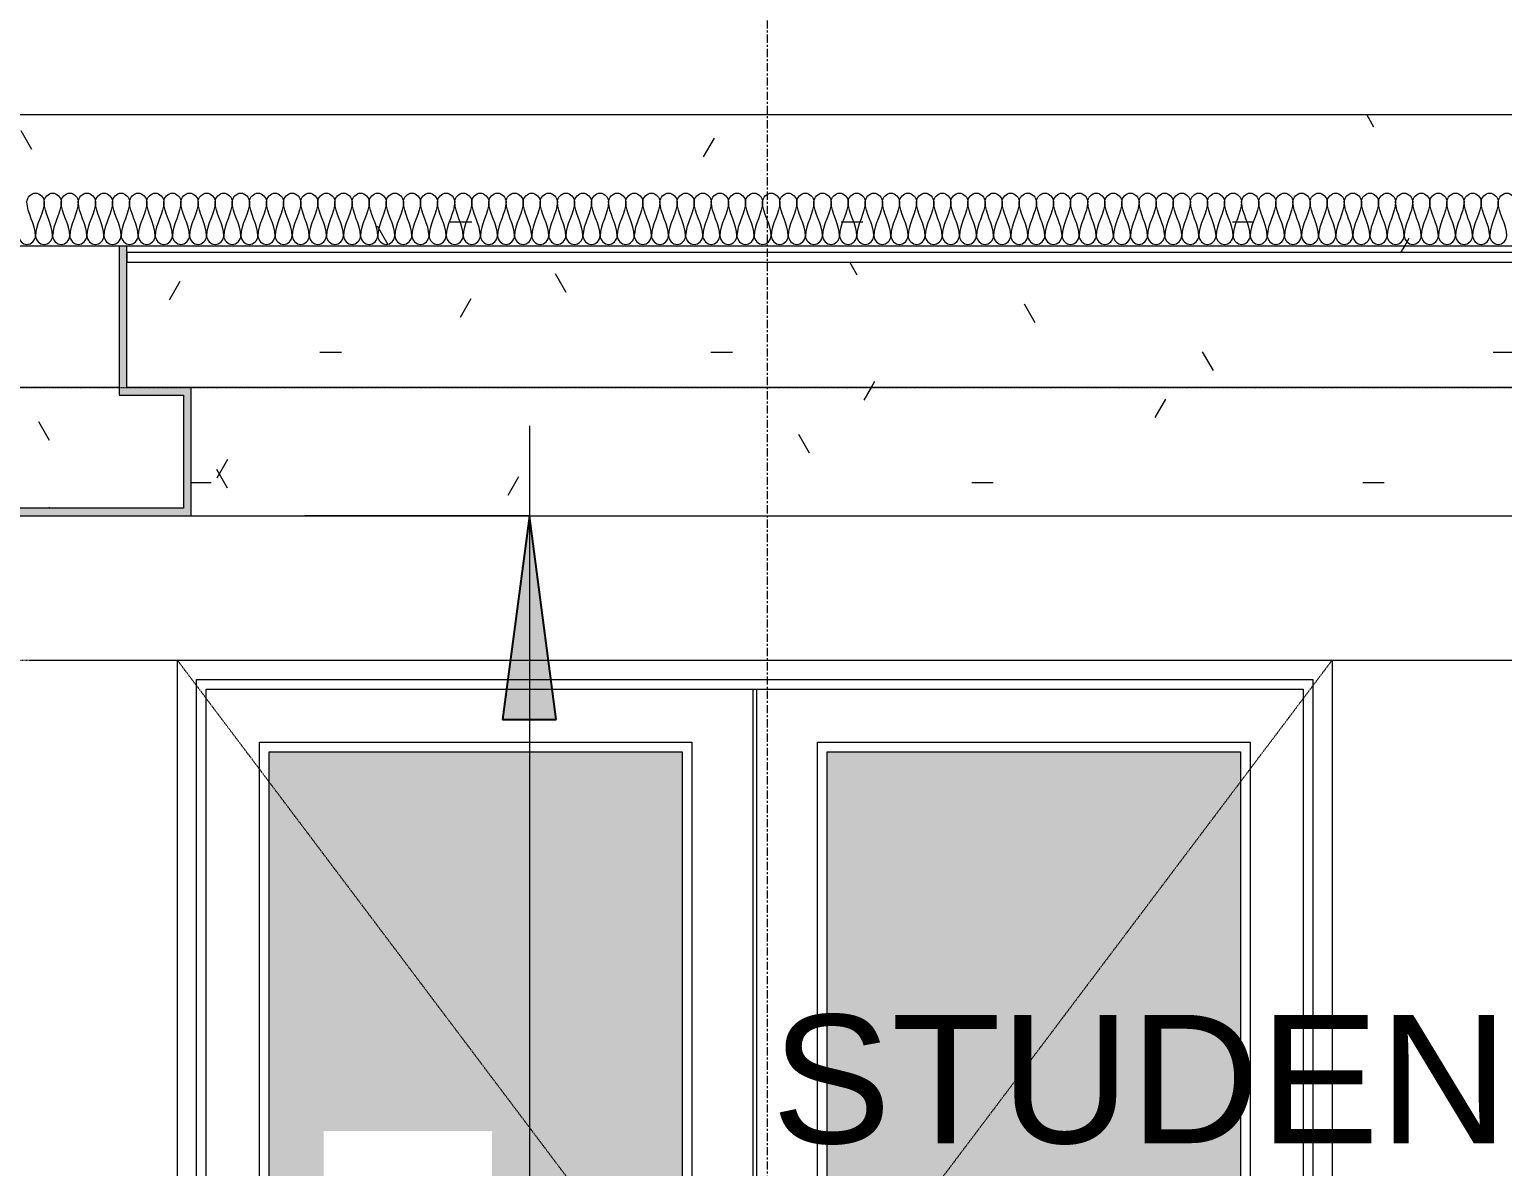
# Model space of a CAD drawing. Header units: millimetres. Extents: x -12186 to 152825, y -4386 to 9463.
# Drawn here: x 13725 to 16021, y 1591 to 3363 of the extents above; entities that cross this region are included whole.
import ezdxf

# ---------------------------------------------------------------- set-up
doc = ezdxf.new("R2010")
doc.units = ezdxf.units.MM
for name, pattern in [('1000 Dashed', [2, 1, -1]), ('Detail Dash', [1.1, 0.55, -0.55]), ('Grid Line', [22.225, 12.7, -3.175, 3.175, -3.175])]:
    doc.linetypes.add(name, pattern=pattern)
for name, color, linetype, lineweight in [('A-ANNO-DIMS', 211, 'Continuous', 5), ('A-ANNO-DIMS-100', 211, 'Continuous', 5), ('A-AREA-IDEN', 2, 'Continuous', 5), ('A-CLNG', 13, 'Continuous', 9), ('A-CLNG-PATT', 13, 'Continuous', 9), ('A-DETL', 90, 'Continuous', 5), ('A-DOOR', 31, 'Continuous', 5), ('A-FLOR-LEVL', 51, 'Continuous', 5), ('A-WALL', 113, 'Continuous', 9), ('I-WALL', 2, 'Continuous', 9), ('S-GRID', 1, 'Continuous', 5)]:
    doc.layers.add(name, color=color, linetype=linetype, lineweight=lineweight)
doc.styles.add('Arial_2', font='arial.ttf', dxfattribs={"height": 200})
doc.styles.add('Arial_3', font='arial.ttf', dxfattribs={"width": 0.8, "height": 175})
doc.dimstyles.new('SVA_Arc_Length-1_8mm_BLUE_Arrow', dxfattribs={"dimscale": 304.8, "dimtxt": 178.545395, "dimasz": 1.041667, "dimexe": 0.656168, "dimexo": 0.0625, "dimgap": 0.164042, "dimtad": 1, "dimdec": 0, "dimrnd": 5, "dimzin": 0, "dimdsep": 46, "dimtxsty": 'Arial_3', "dimsah": 1, "dimcen": 0.09, "dimdle": 0.459318, "dimazin": 0, "dimtfac": 1, "dimtdec": 4, "dimtix": 1, "dimtmove": 0, "dimatfit": 3, "dimfxl": 1.148294, "dimfxlon": 1, "dimtvp": 1, "dimtfill": 1, "dimtolj": 1, "dimtzin": 0, "dimarcsym": 2})
pattern_1 = [(0, (-1469.1, 2452.91), (812.8, 203.2), [33.528, -576.072, 33.528, -3827.272]), (0, (-1469.1, 2452.91), (812.8, 203.2), [-643.128, -576.072, 33.528, -1185.672, -2032]), (0, (-1469.1, 2452.91), (812.8, 203.2), [-2438.4, 33.528, -576.072, 33.528, -1388.872]), (0, (-1469.1, 2452.91), (812.8, 203.2), [-3081.528, -372.872, 33.528, -982.472]), (120, (-1164.3, 2554.51), (-582.3764, 602.3054), [33.528, -576.072, 33.528, -3827.272]), (120, (-1164.3, 2554.51), (-582.3764, 602.3054), [-643.128, -576.072, 33.528, -1185.672, -2032]), (120, (-1164.3, 2554.51), (-582.3764, 602.3054), [-2438.4, 33.528, -576.072, 33.528, -1388.872]), (120, (-1164.3, 2554.51), (-582.3764, 602.3054), [-3081.528, -372.872, 33.528, -982.472]), (240, (-1062.7, 2960.91), (-230.4236, -805.5054), [33.528, -576.072, 33.528, -3827.272]), (240, (-1062.7, 2960.91), (-230.4236, -805.5054), [-643.128, -576.072, 33.528, -1185.672, -2032]), (240, (-1062.7, 2960.91), (-230.4236, -805.5054), [-2438.4, 33.528, -576.072, 33.528, -1388.872]), (240, (-1062.7, 2960.91), (-230.4236, -805.5054), [-3081.528, -372.872, 33.528, -982.472])]

# ---------------------------------------------------------------- blocks, each defined once
blk = doc.blocks.new('Door Aluminium - Double Opening Out with Cill - Door Aluminium Double Opening Out with Cill 1800x2400 3-V206-Section A-A')
at = {"layer": 'A-DOOR'}
blk.add_hatch(color=256, dxfattribs=at).paths.add_polyline_path([(14098.7, 125), (14742.7, 125), (14742.7, 2237), (14098.7, 2237), (14098.7, 205.4)])
h = blk.add_hatch(color=256, dxfattribs=at)
h.paths.add_polyline_path([(14968.7, 125), (15148, 125), (15192.4, 419.8), (15155.2, 420.9), (15159.9, 487.6), (15192.2, 501.3), (15213.5, 510.2), (15214.7, 513.2), (15222.1, 544.6), (15224.4, 559.6), (15233.7, 678.2), (15239.1, 690.2), (15248.9, 700.9), (15262.6, 708.2), (15271.4, 710.1), (15278.8, 710.2), (15501.5, 695.5), (15584.8, 690.9), (15588.2, 703.5), (15598.2, 725.3), (15612.7, 754.3), (15612.7, 2237), (14968.7, 2237), (14968.7, 205.4)])
h.paths.add_polyline_path([(15201.6, 125), (15612.7, 125), (15612, 247.9), (15558.5, 404.4), (15211, 410.9), (15196.9, 318.5), (15167.2, 125)])
h.paths.add_polyline_path([(15612.7, 305.7), (15612, 415.1), (15576.2, 414.3), (15612, 307.7)])
at = {"layer": 'A-DOOR', "linetype": 'Detail Dash'}
for p, q in [((14852.7, 1190), (13955.7, 2380)), ((14852.7, 1190), (13955.7, 2380)), ((15755.7, 2380), (14858.7, 1190)), ((13978.3, 30), (14852.7, 1190)), ((14852.7, 1190), (13978.3, 30)), ((14858.7, 1190), (15237.5, 687.4)), ((15449.3, 406.5), (15646.4, 145)), ((15682.4, 97.2), (15733.1, 30))]:
    blk.add_line(p, q, dxfattribs=at)
at = {"layer": 'A-DOOR'}
for p, q in [((13985.7, 30), (13985.7, 2350)), ((13985.7, 2350), (15725.7, 2350)), ((15725.7, 2350), (15725.7, 892.1)), ((14000.7, 34.4), (14000.7, 2335)), ((14000.7, 2335), (15710.7, 2335)), ((14852.7, 2335), (14852.7, 34.4)), ((14858.7, 2335), (14858.7, 34.4)), ((15710.7, 2335), (15710.7, 892.1)), ((14083.7, 34.4), (14083.7, 2252)), ((14083.7, 2252), (14757.7, 2252)), ((14757.7, 2252), (14757.7, 34.4)), ((14953.7, 34.4), (14953.7, 2252)), ((14953.7, 2252), (15627.7, 2252)), ((15627.7, 2252), (15627.7, 784.6)), ((14098.7, 110), (14098.7, 2237)), ((14098.7, 2237), (14742.7, 2237)), ((14742.7, 2237), (14742.7, 110)), ((14968.7, 110), (14968.7, 2237)), ((14968.7, 2237), (15612.7, 2237)), ((15612.7, 2237), (15612.7, 754.3)), ((15725.7, 688.5), (15725.7, 30)), ((15710.7, 628.2), (15710.7, 34.4)), ((15612.7, 415.2), (15612.7, 305.7)), ((15627.7, 415), (15627.7, 260.9)), ((15612.7, 245.9), (15612.7, 110)), ((15627.7, 201.1), (15627.7, 34.4)), ((14757.7, 125), (14083.7, 125)), ((15148.1, 125), (14953.7, 125)), ((15627.7, 125), (15167.1, 125)), ((14083.7, 34.4), (14083.7, 110)), ((14757.7, 110), (14083.7, 110)), ((14757.7, 110), (14757.7, 34.4)), ((14953.7, 34.4), (14953.7, 110)), ((15145.8, 110), (14953.7, 110)), ((15627.7, 110), (15164.8, 110)), ((15627.7, 110), (15627.7, 34.4)), ((15134.1, 34.4), (13985.7, 34.4)), ((13985.7, 33), (13985.7, 32.5)), ((15133.8, 32.5), (13985.7, 32.5)), ((13985.7, 30), (13985.7, 32.1)), ((13985.7, 32.1), (15133.8, 32.1)), ((15684.2, 32.5), (15152.9, 32.5)), ((15152.9, 32.1), (15684.3, 32.1)), ((15683.6, 34.4), (15153.2, 34.4)), ((15725.7, 34.4), (15703.5, 34.4)), ((15725.7, 32.5), (15704.2, 32.5)), ((15704.3, 32.1), (15725.7, 32.1)), ((15725.7, 32.5), (15725.7, 33)), ((15725.7, 32.1), (15725.7, 30))]:
    blk.add_line(p, q, dxfattribs=at)
blk = doc.blocks.new('Ceilings 2 - Ceilings 2-1432844-Section A-A')
at = {"layer": 'A-CLNG-PATT', "lineweight": 5}
h = blk.add_hatch(dxfattribs=at)
h.set_pattern_fill('FP_45', color=256, style=0, pattern_type=2)
h.set_pattern_definition([(0, (-1469.11, 2452.91), (406.4, 101.6), [33.528, -271.272, 33.528, -271.272, -1625.6]), (0, (-1469.11, 2452.91), (406.4, 101.6), [-609.6, 33.528, -576.072, 33.528, -271.272, -711.2]), (0, (-1469.11, 2452.91), (406.4, 101.6), [-1524, 33.528, -169.672, 33.528, -474.472]), (120, (-1316.71, 2503.72), (-291.1882, 301.15272), [33.528, -271.272, 33.528, -271.272, -1625.6]), (120, (-1316.71, 2503.72), (-291.1882, 301.15272), [-609.6, 33.528, -576.072, 33.528, -271.272, -711.2]), (120, (-1316.71, 2503.72), (-291.1882, 301.15272), [-1524, 33.528, -169.672, 33.528, -474.472]), (240, (-1265.91, 2706.91), (-115.2118, -402.75272), [33.528, -271.272, 33.528, -1896.872]), (240, (-1265.91, 2706.91), (-115.2118, -402.75272), [-338.328, -271.272, 33.528, -576.072, -1016]), (240, (-1265.91, 2706.91), (-115.2118, -402.75272), [-1219.2, 33.528, -271.272, 33.528, -677.672]), (240, (-1265.91, 2706.91), (-115.2118, -402.75272), [-1557.528, -169.672, 33.528, -474.472])])
h.paths.add_polyline_path([(20800.7, 2605), (21400.7, 2605), (21400.7, 2805), (21300.7, 2805), (21300.7, 3230), (21288.7, 3230), (21288.7, 2793), (21388.7, 2793), (21388.7, 2617), (20812.7, 2617), (20812.7, 2793), (20912.7, 2793), (20912.7, 3025), (20900.7, 3025), (20900.7, 2805), (20800.7, 2805)])
h.paths.add_polyline_path([(13377.2, 2605), (13977.2, 2605), (13977.2, 2805), (13877.2, 2805), (13877.2, 3025), (13865.2, 3025), (13865.2, 2793), (13965.2, 2793), (13965.2, 2617), (13389.2, 2617), (13389.2, 2793), (13489.2, 2793), (13489.2, 3025), (13477.2, 3025), (13477.2, 2805), (13377.2, 2805)])
h.paths.add_polyline_path([(8942.7, 2605), (8942.7, 2805), (8842.7, 2805), (8842.7, 3025), (8830.7, 3025), (8830.7, 2793), (8930.7, 2793), (8930.7, 2617), (8354.7, 2617), (8354.7, 2793), (8454.7, 2793), (8454.7, 3230), (8442.7, 3230), (8442.7, 2805), (8342.7, 2805), (8342.7, 2605), (8828.5, 2605)])
at = {"layer": 'A-CLNG-PATT'}
h = blk.add_hatch(dxfattribs=at)
h.set_pattern_fill('FP_44', color=256, style=0, pattern_type=2)
h.set_pattern_definition(pattern_1)
h.paths.add_polyline_path([(8454.7, 2793), (8830.7, 2793), (8830.7, 3025), (20912.7, 3025), (20912.7, 2793), (21288.7, 2793), (21288.7, 3230), (8454.7, 3230), (8454.7, 2805)])
h = blk.add_hatch(dxfattribs=at)
h.set_pattern_fill('FP_44', color=256, style=0, pattern_type=2)
h.set_pattern_definition(pattern_1)
h.paths.add_polyline_path([(13865.2, 2805), (13865.2, 3025), (13489.2, 3025), (13489.2, 2805), (13787, 2805)])
h.paths.add_polyline_path([(13377.2, 2805), (13477.2, 2805), (13477.2, 3000), (8842.7, 3000), (8842.7, 2805), (12960.6, 2805)])
h.paths.add_polyline_path([(13877.2, 2805), (20900.7, 2805), (20900.7, 3000), (13877.2, 3000), (13877.2, 2861.5)])
h.paths.add_polyline_path([(17368.1, 3015), (20900.7, 3015), (20900.7, 3025), (13877.2, 3025), (13877.2, 3015), (16817.2, 3015)])
h.paths.add_polyline_path([(8842.7, 3015), (13477.2, 3015), (13477.2, 3025), (8842.7, 3025)])
h = blk.add_hatch(dxfattribs=at)
h.set_pattern_fill('FP_44', color=256, style=0, pattern_type=2)
h.set_pattern_definition(pattern_1)
h.paths.add_polyline_path([(14062.5, 2605), (20800.7, 2605), (20800.7, 2805), (13977.2, 2805), (13977.2, 2605)])
h.paths.add_polyline_path([(13377.2, 2605), (13377.2, 2805), (8942.7, 2805), (8942.7, 2605), (12960.6, 2605)])
h.paths.add_polyline_path([(13787, 2617), (13965.2, 2617), (13965.2, 2793), (13865.2, 2793), (13865.2, 2805), (13489.2, 2805), (13489.2, 2793), (13389.2, 2793), (13389.2, 2617), (13511.5, 2617)])
at = {"layer": 'A-CLNG'}
for p, q in [((8454.7, 3230), (21288.7, 3230)), ((13865.2, 3025), (13489.2, 3025)), ((13877.2, 3025), (13865.2, 3025)), ((13865.2, 3025), (13865.2, 2793)), ((13877.2, 2805), (13877.2, 3025)), ((20900.7, 3025), (13877.2, 3025)), ((13865.2, 2805), (13489.2, 2805)), ((13977.2, 2805), (13877.2, 2805)), ((13977.2, 2605), (13977.2, 2805)), ((20800.7, 2805), (13977.2, 2805)), ((13865.2, 2793), (13965.2, 2793)), ((13965.2, 2793), (13965.2, 2617)), ((13377.2, 2605), (13977.2, 2605)), ((13965.2, 2617), (13389.2, 2617)), ((13977.2, 2605), (20800.7, 2605))]:
    blk.add_line(p, q, dxfattribs=at)
blk = doc.blocks.new('DIMBLOCK19-Section A-A')
at = {"layer": 'A-ANNO-DIMS-100', "lineweight": 25}
for points in [[(14504.5, 2605), (14462.7, 2287.5), (14546.3, 2287.5)], [(14504.5, 0), (14546.3, 317.5), (14462.7, 317.5)]]:
    blk.add_hatch(color=256, dxfattribs=at).paths.add_polyline_path(points)
at = {"layer": 'A-ANNO-DIMS-100'}
for p, q in [((14504.5, 2745), (14504.5, -140)), ((14504.5, 2605), (14154.5, 2605)), ((14504.5, 2605), (14704.5, 2605)), ((14504.5, 0), (14154.5, 0)), ((14504.5, 0), (14704.5, 0))]:
    blk.add_line(p, q, dxfattribs=at)
at = {"layer": 'A-ANNO-DIMS-100', "lineweight": 25}
for p, q in [((14504.5, 2605), (14462.7, 2287.5)), ((14546.3, 2287.5), (14504.5, 2605)), ((14462.7, 2287.5), (14546.3, 2287.5)), ((14546.3, 317.5), (14462.7, 317.5)), ((14462.7, 317.5), (14504.5, 0)), ((14504.5, 0), (14546.3, 317.5))]:
    blk.add_line(p, q, dxfattribs=at)
at = {"layer": 'A-ANNO-DIMS-100', "color": 0, "insert": (14227.3, 1088.2), "char_height": 175, "width": 514.211, "attachment_point": 1, "rotation": 90, "line_spacing_factor": 0.941778, "style": 'Arial_3', "bg_fill": 3, "box_fill_scale": 1.25, "bg_fill_color": 256, "bg_fill_true_color": 13158600, "bg_fill_transparency": 0}
blk.add_mtext('2605', dxfattribs=at)

msp = doc.modelspace()

# ---------------------------------------------------------------- linework, layer by layer
at = {"layer": 'A-CLNG'}
for p, q in [((20900.7, 3015), (13877.2, 3015)), ((13877.2, 3015), (13877.2, 3000)), ((13877.2, 3000), (20900.7, 3000))]:
    msp.add_line(p, q, dxfattribs=at)
at = {"layer": 'A-DETL'}
for points in [[(13721.3, 3094.4), (13721.3, 3100.7), (13734.7, 3114.8), (13748, 3100.7), (13748, 3094.4)], [(13748, 3094.4), (13748, 3100.7), (13761.3, 3114.8), (13774.7, 3100.7), (13774.7, 3094.4)], [(13774.7, 3094.4), (13774.7, 3100.7), (13788, 3114.8), (13801.3, 3100.7), (13801.3, 3094.4)], [(13801.3, 3094.4), (13801.3, 3100.7), (13814.7, 3114.8), (13828, 3100.7), (13828, 3094.4)], [(13828, 3094.4), (13828, 3100.7), (13841.3, 3114.8), (13854.7, 3100.7), (13854.7, 3094.4)], [(13854.7, 3094.4), (13854.7, 3100.7), (13868, 3114.8), (13881.3, 3100.7), (13881.3, 3094.4)], [(13881.3, 3094.4), (13881.3, 3100.7), (13894.7, 3114.8), (13908, 3100.7), (13908, 3094.4)], [(13908, 3094.4), (13908, 3100.7), (13921.3, 3114.8), (13934.7, 3100.7), (13934.7, 3094.4)], [(13934.7, 3094.4), (13934.7, 3100.7), (13948, 3114.8), (13961.3, 3100.7), (13961.3, 3094.4)], [(13961.3, 3094.4), (13961.3, 3100.7), (13974.7, 3114.8), (13988, 3100.7), (13988, 3094.4)], [(13988, 3094.4), (13988, 3100.7), (14001.3, 3114.8), (14014.7, 3100.7), (14014.7, 3094.4)], [(14014.7, 3094.4), (14014.7, 3100.7), (14028, 3114.8), (14041.3, 3100.7), (14041.3, 3094.4)], [(14041.3, 3094.4), (14041.3, 3100.7), (14054.7, 3114.8), (14068, 3100.7), (14068, 3094.4)], [(14068, 3094.4), (14068, 3100.7), (14081.3, 3114.8), (14094.7, 3100.7), (14094.7, 3094.4)], [(14094.7, 3094.4), (14094.7, 3100.7), (14108, 3114.8), (14121.3, 3100.7), (14121.3, 3094.4)], [(14121.3, 3094.4), (14121.3, 3100.7), (14134.7, 3114.8), (14148, 3100.7), (14148, 3094.4)], [(14148, 3094.4), (14148, 3100.7), (14161.3, 3114.8), (14174.7, 3100.7), (14174.7, 3094.4)], [(14174.7, 3094.4), (14174.7, 3100.7), (14188, 3114.8), (14201.3, 3100.7), (14201.3, 3094.4)], [(14201.3, 3094.4), (14201.3, 3100.7), (14214.7, 3114.8), (14228, 3100.7), (14228, 3094.4)], [(14228, 3094.4), (14228, 3100.7), (14241.3, 3114.8), (14254.7, 3100.7), (14254.7, 3094.4)], [(14254.7, 3094.4), (14254.7, 3100.7), (14268, 3114.8), (14281.3, 3100.7), (14281.3, 3094.4)], [(14281.3, 3094.4), (14281.3, 3100.7), (14294.7, 3114.8), (14308, 3100.7), (14308, 3094.4)], [(14308, 3094.4), (14308, 3100.7), (14321.3, 3114.8), (14334.7, 3100.7), (14334.7, 3094.4)], [(14334.7, 3094.4), (14334.7, 3100.7), (14348, 3114.8), (14361.3, 3100.7), (14361.3, 3094.4)], [(14361.3, 3094.4), (14361.3, 3100.7), (14374.7, 3114.8), (14388, 3100.7), (14388, 3094.4)], [(14388, 3094.4), (14388, 3100.7), (14401.3, 3114.8), (14414.7, 3100.7), (14414.7, 3094.4)], [(14414.7, 3094.4), (14414.7, 3100.7), (14428, 3114.8), (14441.3, 3100.7), (14441.3, 3094.4)], [(14441.3, 3094.4), (14441.3, 3100.7), (14454.7, 3114.8), (14468, 3100.7), (14468, 3094.4)], [(14468, 3094.4), (14468, 3100.7), (14481.3, 3114.8), (14494.7, 3100.7), (14494.7, 3094.4)], [(14494.7, 3094.4), (14494.7, 3100.7), (14508, 3114.8), (14521.3, 3100.7), (14521.3, 3094.4)], [(14521.3, 3094.4), (14521.3, 3100.7), (14534.7, 3114.8), (14548, 3100.7), (14548, 3094.4)], [(14548, 3094.4), (14548, 3100.7), (14561.3, 3114.8), (14574.7, 3100.7), (14574.7, 3094.4)], [(14574.7, 3094.4), (14574.7, 3100.7), (14588, 3114.8), (14601.3, 3100.7), (14601.3, 3094.4)], [(14601.3, 3094.4), (14601.3, 3100.7), (14614.7, 3114.8), (14628, 3100.7), (14628, 3094.4)], [(14628, 3094.4), (14628, 3100.7), (14641.3, 3114.8), (14654.7, 3100.7), (14654.7, 3094.4)], [(14654.7, 3094.4), (14654.7, 3100.7), (14668, 3114.8), (14681.3, 3100.7), (14681.3, 3094.4)], [(14681.3, 3094.4), (14681.3, 3100.7), (14694.7, 3114.8), (14708, 3100.7), (14708, 3094.4)], [(14708, 3094.4), (14708, 3100.7), (14721.3, 3114.8), (14734.7, 3100.7), (14734.7, 3094.4)], [(14734.7, 3094.4), (14734.7, 3100.7), (14748, 3114.8), (14761.3, 3100.7), (14761.3, 3094.4)], [(14761.3, 3094.4), (14761.3, 3100.7), (14774.7, 3114.8), (14788, 3100.7), (14788, 3094.4)], [(14788, 3094.4), (14788, 3100.7), (14801.3, 3114.8), (14814.7, 3100.7), (14814.7, 3094.4)], [(14814.7, 3094.4), (14814.7, 3100.7), (14828, 3114.8), (14841.3, 3100.7), (14841.3, 3094.4)], [(14841.3, 3094.4), (14841.3, 3100.7), (14854.7, 3114.8), (14868, 3100.7), (14868, 3094.4)], [(14868, 3094.4), (14868, 3100.7), (14881.3, 3114.8), (14894.7, 3100.7), (14894.7, 3094.4)], [(14894.7, 3094.4), (14894.7, 3100.7), (14908, 3114.8), (14921.3, 3100.7), (14921.3, 3094.4)], [(14921.3, 3094.4), (14921.3, 3100.7), (14934.7, 3114.8), (14948, 3100.7), (14948, 3094.4)], [(14948, 3094.4), (14948, 3100.7), (14961.3, 3114.8), (14974.7, 3100.7), (14974.7, 3094.4)], [(14974.7, 3094.4), (14974.7, 3100.7), (14988, 3114.8), (15001.3, 3100.7), (15001.3, 3094.4)], [(15001.3, 3094.4), (15001.3, 3100.7), (15014.7, 3114.8), (15028, 3100.7), (15028, 3094.4)], [(15028, 3094.4), (15028, 3100.7), (15041.3, 3114.8), (15054.7, 3100.7), (15054.7, 3094.4)], [(15054.7, 3094.4), (15054.7, 3100.7), (15068, 3114.8), (15081.3, 3100.7), (15081.3, 3094.4)], [(15081.3, 3094.4), (15081.3, 3100.7), (15094.7, 3114.8), (15108, 3100.7), (15108, 3094.4)], [(15108, 3094.4), (15108, 3100.7), (15121.3, 3114.8), (15134.7, 3100.7), (15134.7, 3094.4)], [(15134.7, 3094.4), (15134.7, 3100.7), (15148, 3114.8), (15161.3, 3100.7), (15161.3, 3094.4)], [(15161.3, 3094.4), (15161.3, 3100.7), (15174.7, 3114.8), (15188, 3100.7), (15188, 3094.4)], [(15188, 3094.4), (15188, 3100.7), (15201.3, 3114.8), (15214.7, 3100.7), (15214.7, 3094.4)], [(15214.7, 3094.4), (15214.7, 3100.7), (15228, 3114.8), (15241.3, 3100.7), (15241.3, 3094.4)], [(15241.3, 3094.4), (15241.3, 3100.7), (15254.7, 3114.8), (15268, 3100.7), (15268, 3094.4)], [(15268, 3094.4), (15268, 3100.7), (15281.3, 3114.8), (15294.7, 3100.7), (15294.7, 3094.4)], [(15294.7, 3094.4), (15294.7, 3100.7), (15308, 3114.8), (15321.3, 3100.7), (15321.3, 3094.4)], [(15321.3, 3094.4), (15321.3, 3100.7), (15334.7, 3114.8), (15348, 3100.7), (15348, 3094.4)], [(15348, 3094.4), (15348, 3100.7), (15361.3, 3114.8), (15374.7, 3100.7), (15374.7, 3094.4)], [(15374.7, 3094.4), (15374.7, 3100.7), (15388, 3114.8), (15401.3, 3100.7), (15401.3, 3094.4)], [(15401.3, 3094.4), (15401.3, 3100.7), (15414.7, 3114.8), (15428, 3100.7), (15428, 3094.4)], [(15428, 3094.4), (15428, 3100.7), (15441.3, 3114.8), (15454.7, 3100.7), (15454.7, 3094.4)], [(15454.7, 3094.4), (15454.7, 3100.7), (15468, 3114.8), (15481.3, 3100.7), (15481.3, 3094.4)], [(15481.3, 3094.4), (15481.3, 3100.7), (15494.7, 3114.8), (15508, 3100.7), (15508, 3094.4)], [(15508, 3094.4), (15508, 3100.7), (15521.3, 3114.8), (15534.7, 3100.7), (15534.7, 3094.4)], [(15534.7, 3094.4), (15534.7, 3100.7), (15548, 3114.8), (15561.3, 3100.7), (15561.3, 3094.4)], [(15561.3, 3094.4), (15561.3, 3100.7), (15574.7, 3114.8), (15588, 3100.7), (15588, 3094.4)], [(15588, 3094.4), (15588, 3100.7), (15601.3, 3114.8), (15614.7, 3100.7), (15614.7, 3094.4)], [(15614.7, 3094.4), (15614.7, 3100.7), (15628, 3114.8), (15641.3, 3100.7), (15641.3, 3094.4)], [(15641.3, 3094.4), (15641.3, 3100.7), (15654.7, 3114.8), (15668, 3100.7), (15668, 3094.4)], [(15668, 3094.4), (15668, 3100.7), (15681.3, 3114.8), (15694.7, 3100.7), (15694.7, 3094.4)], [(15694.7, 3094.4), (15694.7, 3100.7), (15708, 3114.8), (15721.3, 3100.7), (15721.3, 3094.4)], [(15721.3, 3094.4), (15721.3, 3100.7), (15734.7, 3114.8), (15748, 3100.7), (15748, 3094.4)], [(15748, 3094.4), (15748, 3100.7), (15761.3, 3114.8), (15774.7, 3100.7), (15774.7, 3094.4)], [(15774.7, 3094.4), (15774.7, 3100.7), (15788, 3114.8), (15801.3, 3100.7), (15801.3, 3094.4)], [(15801.3, 3094.4), (15801.3, 3100.7), (15814.7, 3114.8), (15828, 3100.7), (15828, 3094.4)], [(15828, 3094.4), (15828, 3100.7), (15841.3, 3114.8), (15854.7, 3100.7), (15854.7, 3094.4)], [(15854.7, 3094.4), (15854.7, 3100.7), (15868, 3114.8), (15881.3, 3100.7), (15881.3, 3094.4)], [(15881.3, 3094.4), (15881.3, 3100.7), (15894.7, 3114.8), (15908, 3100.7), (15908, 3094.4)], [(15908, 3094.4), (15908, 3100.7), (15921.3, 3114.8), (15934.7, 3100.7), (15934.7, 3094.4)], [(15934.7, 3094.4), (15934.7, 3100.7), (15948, 3114.8), (15961.3, 3100.7), (15961.3, 3094.4)], [(15961.3, 3094.4), (15961.3, 3100.7), (15974.7, 3114.8), (15988, 3100.7), (15988, 3094.4)], [(15988, 3094.4), (15988, 3100.7), (16001.3, 3114.8), (16014.7, 3100.7), (16014.7, 3094.4)], [(16014.7, 3094.4), (16014.7, 3100.7), (16028, 3114.8), (16041.3, 3100.7), (16041.3, 3094.4)], [(13734.7, 3041.1), (13734.7, 3059.4), (13721.3, 3076.1), (13721.3, 3094.4)], [(13748, 3094.4), (13748, 3076.1), (13734.7, 3059.4), (13734.7, 3041.1)], [(13761.3, 3041.1), (13761.3, 3059.4), (13748, 3076.1), (13748, 3094.4)], [(13774.7, 3094.4), (13774.7, 3076.1), (13761.3, 3059.4), (13761.3, 3041.1)], [(13788, 3041.1), (13788, 3059.4), (13774.7, 3076.1), (13774.7, 3094.4)], [(13801.3, 3094.4), (13801.3, 3076.1), (13788, 3059.4), (13788, 3041.1)], [(13814.7, 3041.1), (13814.7, 3059.4), (13801.3, 3076.1), (13801.3, 3094.4)], [(13828, 3094.4), (13828, 3076.1), (13814.7, 3059.4), (13814.7, 3041.1)], [(13841.3, 3041.1), (13841.3, 3059.4), (13828, 3076.1), (13828, 3094.4)], [(13854.7, 3094.4), (13854.7, 3076.1), (13841.3, 3059.4), (13841.3, 3041.1)], [(13868, 3041.1), (13868, 3059.4), (13854.7, 3076.1), (13854.7, 3094.4)], [(13881.3, 3094.4), (13881.3, 3076.1), (13868, 3059.4), (13868, 3041.1)], [(13894.7, 3041.1), (13894.7, 3059.4), (13881.3, 3076.1), (13881.3, 3094.4)], [(13908, 3094.4), (13908, 3076.1), (13894.7, 3059.4), (13894.7, 3041.1)], [(13921.3, 3041.1), (13921.3, 3059.4), (13908, 3076.1), (13908, 3094.4)], [(13934.7, 3094.4), (13934.7, 3076.1), (13921.3, 3059.4), (13921.3, 3041.1)], [(13948, 3041.1), (13948, 3059.4), (13934.7, 3076.1), (13934.7, 3094.4)], [(13961.3, 3094.4), (13961.3, 3076.1), (13948, 3059.4), (13948, 3041.1)], [(13974.7, 3041.1), (13974.7, 3059.4), (13961.3, 3076.1), (13961.3, 3094.4)], [(13988, 3094.4), (13988, 3076.1), (13974.7, 3059.4), (13974.7, 3041.1)], [(14001.3, 3041.1), (14001.3, 3059.4), (13988, 3076.1), (13988, 3094.4)], [(14014.7, 3094.4), (14014.7, 3076.1), (14001.3, 3059.4), (14001.3, 3041.1)], [(14028, 3041.1), (14028, 3059.4), (14014.7, 3076.1), (14014.7, 3094.4)], [(14041.3, 3094.4), (14041.3, 3076.1), (14028, 3059.4), (14028, 3041.1)], [(14054.7, 3041.1), (14054.7, 3059.4), (14041.3, 3076.1), (14041.3, 3094.4)], [(14068, 3094.4), (14068, 3076.1), (14054.7, 3059.4), (14054.7, 3041.1)], [(14081.3, 3041.1), (14081.3, 3059.4), (14068, 3076.1), (14068, 3094.4)], [(14094.7, 3094.4), (14094.7, 3076.1), (14081.3, 3059.4), (14081.3, 3041.1)], [(14108, 3041.1), (14108, 3059.4), (14094.7, 3076.1), (14094.7, 3094.4)], [(14121.3, 3094.4), (14121.3, 3076.1), (14108, 3059.4), (14108, 3041.1)], [(14134.7, 3041.1), (14134.7, 3059.4), (14121.3, 3076.1), (14121.3, 3094.4)], [(14148, 3094.4), (14148, 3076.1), (14134.7, 3059.4), (14134.7, 3041.1)], [(14161.3, 3041.1), (14161.3, 3059.4), (14148, 3076.1), (14148, 3094.4)], [(14174.7, 3094.4), (14174.7, 3076.1), (14161.3, 3059.4), (14161.3, 3041.1)], [(14188, 3041.1), (14188, 3059.4), (14174.7, 3076.1), (14174.7, 3094.4)], [(14201.3, 3094.4), (14201.3, 3076.1), (14188, 3059.4), (14188, 3041.1)], [(14214.7, 3041.1), (14214.7, 3059.4), (14201.3, 3076.1), (14201.3, 3094.4)], [(14228, 3094.4), (14228, 3076.1), (14214.7, 3059.4), (14214.7, 3041.1)], [(14241.3, 3041.1), (14241.3, 3059.4), (14228, 3076.1), (14228, 3094.4)], [(14254.7, 3094.4), (14254.7, 3076.1), (14241.3, 3059.4), (14241.3, 3041.1)], [(14268, 3041.1), (14268, 3059.4), (14254.7, 3076.1), (14254.7, 3094.4)], [(14281.3, 3094.4), (14281.3, 3076.1), (14268, 3059.4), (14268, 3041.1)], [(14294.7, 3041.1), (14294.7, 3059.4), (14281.3, 3076.1), (14281.3, 3094.4)], [(14308, 3094.4), (14308, 3076.1), (14294.7, 3059.4), (14294.7, 3041.1)], [(14321.3, 3041.1), (14321.3, 3059.4), (14308, 3076.1), (14308, 3094.4)], [(14334.7, 3094.4), (14334.7, 3076.1), (14321.3, 3059.4), (14321.3, 3041.1)], [(14348, 3041.1), (14348, 3059.4), (14334.7, 3076.1), (14334.7, 3094.4)], [(14361.3, 3094.4), (14361.3, 3076.1), (14348, 3059.4), (14348, 3041.1)], [(14374.7, 3041.1), (14374.7, 3059.4), (14361.3, 3076.1), (14361.3, 3094.4)], [(14388, 3094.4), (14388, 3076.1), (14374.7, 3059.4), (14374.7, 3041.1)], [(14401.3, 3041.1), (14401.3, 3059.4), (14388, 3076.1), (14388, 3094.4)], [(14414.7, 3094.4), (14414.7, 3076.1), (14401.3, 3059.4), (14401.3, 3041.1)], [(14428, 3041.1), (14428, 3059.4), (14414.7, 3076.1), (14414.7, 3094.4)], [(14441.3, 3094.4), (14441.3, 3076.1), (14428, 3059.4), (14428, 3041.1)], [(14454.7, 3041.1), (14454.7, 3059.4), (14441.3, 3076.1), (14441.3, 3094.4)], [(14468, 3094.4), (14468, 3076.1), (14454.7, 3059.4), (14454.7, 3041.1)], [(14481.3, 3041.1), (14481.3, 3059.4), (14468, 3076.1), (14468, 3094.4)], [(14494.7, 3094.4), (14494.7, 3076.1), (14481.3, 3059.4), (14481.3, 3041.1)], [(14508, 3041.1), (14508, 3059.4), (14494.7, 3076.1), (14494.7, 3094.4)], [(14521.3, 3094.4), (14521.3, 3076.1), (14508, 3059.4), (14508, 3041.1)], [(14534.7, 3041.1), (14534.7, 3059.4), (14521.3, 3076.1), (14521.3, 3094.4)], [(14548, 3094.4), (14548, 3076.1), (14534.7, 3059.4), (14534.7, 3041.1)], [(14561.3, 3041.1), (14561.3, 3059.4), (14548, 3076.1), (14548, 3094.4)], [(14574.7, 3094.4), (14574.7, 3076.1), (14561.3, 3059.4), (14561.3, 3041.1)], [(14588, 3041.1), (14588, 3059.4), (14574.7, 3076.1), (14574.7, 3094.4)], [(14601.3, 3094.4), (14601.3, 3076.1), (14588, 3059.4), (14588, 3041.1)], [(14614.7, 3041.1), (14614.7, 3059.4), (14601.3, 3076.1), (14601.3, 3094.4)], [(14628, 3094.4), (14628, 3076.1), (14614.7, 3059.4), (14614.7, 3041.1)], [(14641.3, 3041.1), (14641.3, 3059.4), (14628, 3076.1), (14628, 3094.4)], [(14654.7, 3094.4), (14654.7, 3076.1), (14641.3, 3059.4), (14641.3, 3041.1)], [(14668, 3041.1), (14668, 3059.4), (14654.7, 3076.1), (14654.7, 3094.4)], [(14681.3, 3094.4), (14681.3, 3076.1), (14668, 3059.4), (14668, 3041.1)], [(14694.7, 3041.1), (14694.7, 3059.4), (14681.3, 3076.1), (14681.3, 3094.4)], [(14708, 3094.4), (14708, 3076.1), (14694.7, 3059.4), (14694.7, 3041.1)], [(14721.3, 3041.1), (14721.3, 3059.4), (14708, 3076.1), (14708, 3094.4)], [(14734.7, 3094.4), (14734.7, 3076.1), (14721.3, 3059.4), (14721.3, 3041.1)], [(14748, 3041.1), (14748, 3059.4), (14734.7, 3076.1), (14734.7, 3094.4)], [(14761.3, 3094.4), (14761.3, 3076.1), (14748, 3059.4), (14748, 3041.1)], [(14774.7, 3041.1), (14774.7, 3059.4), (14761.3, 3076.1), (14761.3, 3094.4)], [(14788, 3094.4), (14788, 3076.1), (14774.7, 3059.4), (14774.7, 3041.1)], [(14801.3, 3041.1), (14801.3, 3059.4), (14788, 3076.1), (14788, 3094.4)], [(14814.7, 3094.4), (14814.7, 3076.1), (14801.3, 3059.4), (14801.3, 3041.1)], [(14828, 3041.1), (14828, 3059.4), (14814.7, 3076.1), (14814.7, 3094.4)], [(14841.3, 3094.4), (14841.3, 3076.1), (14828, 3059.4), (14828, 3041.1)], [(14854.7, 3041.1), (14854.7, 3059.4), (14841.3, 3076.1), (14841.3, 3094.4)], [(14868, 3094.4), (14868, 3076.1), (14854.7, 3059.4), (14854.7, 3041.1)], [(14881.3, 3041.1), (14881.3, 3059.4), (14868, 3076.1), (14868, 3094.4)], [(14894.7, 3094.4), (14894.7, 3076.1), (14881.3, 3059.4), (14881.3, 3041.1)], [(14908, 3041.1), (14908, 3059.4), (14894.7, 3076.1), (14894.7, 3094.4)], [(14921.3, 3094.4), (14921.3, 3076.1), (14908, 3059.4), (14908, 3041.1)], [(14934.7, 3041.1), (14934.7, 3059.4), (14921.3, 3076.1), (14921.3, 3094.4)], [(14948, 3094.4), (14948, 3076.1), (14934.7, 3059.4), (14934.7, 3041.1)], [(14961.3, 3041.1), (14961.3, 3059.4), (14948, 3076.1), (14948, 3094.4)], [(14974.7, 3094.4), (14974.7, 3076.1), (14961.3, 3059.4), (14961.3, 3041.1)], [(14988, 3041.1), (14988, 3059.4), (14974.7, 3076.1), (14974.7, 3094.4)], [(15001.3, 3094.4), (15001.3, 3076.1), (14988, 3059.4), (14988, 3041.1)], [(15014.7, 3041.1), (15014.7, 3059.4), (15001.3, 3076.1), (15001.3, 3094.4)], [(15028, 3094.4), (15028, 3076.1), (15014.7, 3059.4), (15014.7, 3041.1)], [(15041.3, 3041.1), (15041.3, 3059.4), (15028, 3076.1), (15028, 3094.4)], [(15054.7, 3094.4), (15054.7, 3076.1), (15041.3, 3059.4), (15041.3, 3041.1)], [(15068, 3041.1), (15068, 3059.4), (15054.7, 3076.1), (15054.7, 3094.4)], [(15081.3, 3094.4), (15081.3, 3076.1), (15068, 3059.4), (15068, 3041.1)], [(15094.7, 3041.1), (15094.7, 3059.4), (15081.3, 3076.1), (15081.3, 3094.4)], [(15108, 3094.4), (15108, 3076.1), (15094.7, 3059.4), (15094.7, 3041.1)], [(15121.3, 3041.1), (15121.3, 3059.4), (15108, 3076.1), (15108, 3094.4)], [(15134.7, 3094.4), (15134.7, 3076.1), (15121.3, 3059.4), (15121.3, 3041.1)], [(15148, 3041.1), (15148, 3059.4), (15134.7, 3076.1), (15134.7, 3094.4)], [(15161.3, 3094.4), (15161.3, 3076.1), (15148, 3059.4), (15148, 3041.1)], [(15174.7, 3041.1), (15174.7, 3059.4), (15161.3, 3076.1), (15161.3, 3094.4)], [(15188, 3094.4), (15188, 3076.1), (15174.7, 3059.4), (15174.7, 3041.1)], [(15201.3, 3041.1), (15201.3, 3059.4), (15188, 3076.1), (15188, 3094.4)], [(15214.7, 3094.4), (15214.7, 3076.1), (15201.3, 3059.4), (15201.3, 3041.1)], [(15228, 3041.1), (15228, 3059.4), (15214.7, 3076.1), (15214.7, 3094.4)], [(15241.3, 3094.4), (15241.3, 3076.1), (15228, 3059.4), (15228, 3041.1)], [(15254.7, 3041.1), (15254.7, 3059.4), (15241.3, 3076.1), (15241.3, 3094.4)], [(15268, 3094.4), (15268, 3076.1), (15254.7, 3059.4), (15254.7, 3041.1)], [(15281.3, 3041.1), (15281.3, 3059.4), (15268, 3076.1), (15268, 3094.4)], [(15294.7, 3094.4), (15294.7, 3076.1), (15281.3, 3059.4), (15281.3, 3041.1)], [(15308, 3041.1), (15308, 3059.4), (15294.7, 3076.1), (15294.7, 3094.4)], [(15321.3, 3094.4), (15321.3, 3076.1), (15308, 3059.4), (15308, 3041.1)], [(15334.7, 3041.1), (15334.7, 3059.4), (15321.3, 3076.1), (15321.3, 3094.4)], [(15348, 3094.4), (15348, 3076.1), (15334.7, 3059.4), (15334.7, 3041.1)], [(15361.3, 3041.1), (15361.3, 3059.4), (15348, 3076.1), (15348, 3094.4)], [(15374.7, 3094.4), (15374.7, 3076.1), (15361.3, 3059.4), (15361.3, 3041.1)], [(15388, 3041.1), (15388, 3059.4), (15374.7, 3076.1), (15374.7, 3094.4)], [(15401.3, 3094.4), (15401.3, 3076.1), (15388, 3059.4), (15388, 3041.1)], [(15414.7, 3041.1), (15414.7, 3059.4), (15401.3, 3076.1), (15401.3, 3094.4)], [(15428, 3094.4), (15428, 3076.1), (15414.7, 3059.4), (15414.7, 3041.1)], [(15441.3, 3041.1), (15441.3, 3059.4), (15428, 3076.1), (15428, 3094.4)], [(15454.7, 3094.4), (15454.7, 3076.1), (15441.3, 3059.4), (15441.3, 3041.1)], [(15468, 3041.1), (15468, 3059.4), (15454.7, 3076.1), (15454.7, 3094.4)], [(15481.3, 3094.4), (15481.3, 3076.1), (15468, 3059.4), (15468, 3041.1)], [(15494.7, 3041.1), (15494.7, 3059.4), (15481.3, 3076.1), (15481.3, 3094.4)], [(15508, 3094.4), (15508, 3076.1), (15494.7, 3059.4), (15494.7, 3041.1)], [(15521.3, 3041.1), (15521.3, 3059.4), (15508, 3076.1), (15508, 3094.4)], [(15534.7, 3094.4), (15534.7, 3076.1), (15521.3, 3059.4), (15521.3, 3041.1)], [(15548, 3041.1), (15548, 3059.4), (15534.7, 3076.1), (15534.7, 3094.4)], [(15561.3, 3094.4), (15561.3, 3076.1), (15548, 3059.4), (15548, 3041.1)], [(15574.7, 3041.1), (15574.7, 3059.4), (15561.3, 3076.1), (15561.3, 3094.4)], [(15588, 3094.4), (15588, 3076.1), (15574.7, 3059.4), (15574.7, 3041.1)], [(15601.3, 3041.1), (15601.3, 3059.4), (15588, 3076.1), (15588, 3094.4)], [(15614.7, 3094.4), (15614.7, 3076.1), (15601.3, 3059.4), (15601.3, 3041.1)], [(15628, 3041.1), (15628, 3059.4), (15614.7, 3076.1), (15614.7, 3094.4)], [(15641.3, 3094.4), (15641.3, 3076.1), (15628, 3059.4), (15628, 3041.1)], [(15654.7, 3041.1), (15654.7, 3059.4), (15641.3, 3076.1), (15641.3, 3094.4)], [(15668, 3094.4), (15668, 3076.1), (15654.7, 3059.4), (15654.7, 3041.1)], [(15681.3, 3041.1), (15681.3, 3059.4), (15668, 3076.1), (15668, 3094.4)], [(15694.7, 3094.4), (15694.7, 3076.1), (15681.3, 3059.4), (15681.3, 3041.1)], [(15708, 3041.1), (15708, 3059.4), (15694.7, 3076.1), (15694.7, 3094.4)], [(15721.3, 3094.4), (15721.3, 3076.1), (15708, 3059.4), (15708, 3041.1)], [(15734.7, 3041.1), (15734.7, 3059.4), (15721.3, 3076.1), (15721.3, 3094.4)], [(15748, 3094.4), (15748, 3076.1), (15734.7, 3059.4), (15734.7, 3041.1)], [(15761.3, 3041.1), (15761.3, 3059.4), (15748, 3076.1), (15748, 3094.4)], [(15774.7, 3094.4), (15774.7, 3076.1), (15761.3, 3059.4), (15761.3, 3041.1)], [(15788, 3041.1), (15788, 3059.4), (15774.7, 3076.1), (15774.7, 3094.4)], [(15801.3, 3094.4), (15801.3, 3076.1), (15788, 3059.4), (15788, 3041.1)], [(15814.7, 3041.1), (15814.7, 3059.4), (15801.3, 3076.1), (15801.3, 3094.4)], [(15828, 3094.4), (15828, 3076.1), (15814.7, 3059.4), (15814.7, 3041.1)], [(15841.3, 3041.1), (15841.3, 3059.4), (15828, 3076.1), (15828, 3094.4)], [(15854.7, 3094.4), (15854.7, 3076.1), (15841.3, 3059.4), (15841.3, 3041.1)], [(15868, 3041.1), (15868, 3059.4), (15854.7, 3076.1), (15854.7, 3094.4)], [(15881.3, 3094.4), (15881.3, 3076.1), (15868, 3059.4), (15868, 3041.1)], [(15894.7, 3041.1), (15894.7, 3059.4), (15881.3, 3076.1), (15881.3, 3094.4)], [(15908, 3094.4), (15908, 3076.1), (15894.7, 3059.4), (15894.7, 3041.1)], [(15921.3, 3041.1), (15921.3, 3059.4), (15908, 3076.1), (15908, 3094.4)], [(15934.7, 3094.4), (15934.7, 3076.1), (15921.3, 3059.4), (15921.3, 3041.1)], [(15948, 3041.1), (15948, 3059.4), (15934.7, 3076.1), (15934.7, 3094.4)], [(15961.3, 3094.4), (15961.3, 3076.1), (15948, 3059.4), (15948, 3041.1)], [(15974.7, 3041.1), (15974.7, 3059.4), (15961.3, 3076.1), (15961.3, 3094.4)], [(15988, 3094.4), (15988, 3076.1), (15974.7, 3059.4), (15974.7, 3041.1)], [(16001.3, 3041.1), (16001.3, 3059.4), (15988, 3076.1), (15988, 3094.4)], [(16014.7, 3094.4), (16014.7, 3076.1), (16001.3, 3059.4), (16001.3, 3041.1)], [(16028, 3041.1), (16028, 3059.4), (16014.7, 3076.1), (16014.7, 3094.4)], [(13708, 3041.1), (13708, 3034.8), (13721.3, 3020.7), (13734.7, 3034.8), (13734.7, 3041.1)], [(13734.7, 3041.1), (13734.7, 3034.8), (13748, 3020.7), (13761.3, 3034.8), (13761.3, 3041.1)], [(13761.3, 3041.1), (13761.3, 3034.8), (13774.7, 3020.7), (13788, 3034.8), (13788, 3041.1)], [(13788, 3041.1), (13788, 3034.8), (13801.3, 3020.7), (13814.7, 3034.8), (13814.7, 3041.1)], [(13814.7, 3041.1), (13814.7, 3034.8), (13828, 3020.7), (13841.3, 3034.8), (13841.3, 3041.1)], [(13841.3, 3041.1), (13841.3, 3034.8), (13854.7, 3020.7), (13868, 3034.8), (13868, 3041.1)], [(13868, 3041.1), (13868, 3034.8), (13881.3, 3020.7), (13894.7, 3034.8), (13894.7, 3041.1)], [(13894.7, 3041.1), (13894.7, 3034.8), (13908, 3020.7), (13921.3, 3034.8), (13921.3, 3041.1)], [(13921.3, 3041.1), (13921.3, 3034.8), (13934.7, 3020.7), (13948, 3034.8), (13948, 3041.1)], [(13948, 3041.1), (13948, 3034.8), (13961.3, 3020.7), (13974.7, 3034.8), (13974.7, 3041.1)], [(13974.7, 3041.1), (13974.7, 3034.8), (13988, 3020.7), (14001.3, 3034.8), (14001.3, 3041.1)], [(14001.3, 3041.1), (14001.3, 3034.8), (14014.7, 3020.7), (14028, 3034.8), (14028, 3041.1)], [(14028, 3041.1), (14028, 3034.8), (14041.3, 3020.7), (14054.7, 3034.8), (14054.7, 3041.1)], [(14054.7, 3041.1), (14054.7, 3034.8), (14068, 3020.7), (14081.3, 3034.8), (14081.3, 3041.1)], [(14081.3, 3041.1), (14081.3, 3034.8), (14094.7, 3020.7), (14108, 3034.8), (14108, 3041.1)], [(14108, 3041.1), (14108, 3034.8), (14121.3, 3020.7), (14134.7, 3034.8), (14134.7, 3041.1)], [(14134.7, 3041.1), (14134.7, 3034.8), (14148, 3020.7), (14161.3, 3034.8), (14161.3, 3041.1)], [(14161.3, 3041.1), (14161.3, 3034.8), (14174.7, 3020.7), (14188, 3034.8), (14188, 3041.1)], [(14188, 3041.1), (14188, 3034.8), (14201.3, 3020.7), (14214.7, 3034.8), (14214.7, 3041.1)], [(14214.7, 3041.1), (14214.7, 3034.8), (14228, 3020.7), (14241.3, 3034.8), (14241.3, 3041.1)], [(14241.3, 3041.1), (14241.3, 3034.8), (14254.7, 3020.7), (14268, 3034.8), (14268, 3041.1)], [(14268, 3041.1), (14268, 3034.8), (14281.3, 3020.7), (14294.7, 3034.8), (14294.7, 3041.1)], [(14294.7, 3041.1), (14294.7, 3034.8), (14308, 3020.7), (14321.3, 3034.8), (14321.3, 3041.1)], [(14321.3, 3041.1), (14321.3, 3034.8), (14334.7, 3020.7), (14348, 3034.8), (14348, 3041.1)], [(14348, 3041.1), (14348, 3034.8), (14361.3, 3020.7), (14374.7, 3034.8), (14374.7, 3041.1)], [(14374.7, 3041.1), (14374.7, 3034.8), (14388, 3020.7), (14401.3, 3034.8), (14401.3, 3041.1)], [(14401.3, 3041.1), (14401.3, 3034.8), (14414.7, 3020.7), (14428, 3034.8), (14428, 3041.1)], [(14428, 3041.1), (14428, 3034.8), (14441.3, 3020.7), (14454.7, 3034.8), (14454.7, 3041.1)], [(14454.7, 3041.1), (14454.7, 3034.8), (14468, 3020.7), (14481.3, 3034.8), (14481.3, 3041.1)], [(14481.3, 3041.1), (14481.3, 3034.8), (14494.7, 3020.7), (14508, 3034.8), (14508, 3041.1)], [(14508, 3041.1), (14508, 3034.8), (14521.3, 3020.7), (14534.7, 3034.8), (14534.7, 3041.1)], [(14534.7, 3041.1), (14534.7, 3034.8), (14548, 3020.7), (14561.3, 3034.8), (14561.3, 3041.1)], [(14561.3, 3041.1), (14561.3, 3034.8), (14574.7, 3020.7), (14588, 3034.8), (14588, 3041.1)], [(14588, 3041.1), (14588, 3034.8), (14601.3, 3020.7), (14614.7, 3034.8), (14614.7, 3041.1)], [(14614.7, 3041.1), (14614.7, 3034.8), (14628, 3020.7), (14641.3, 3034.8), (14641.3, 3041.1)], [(14641.3, 3041.1), (14641.3, 3034.8), (14654.7, 3020.7), (14668, 3034.8), (14668, 3041.1)], [(14668, 3041.1), (14668, 3034.8), (14681.3, 3020.7), (14694.7, 3034.8), (14694.7, 3041.1)], [(14694.7, 3041.1), (14694.7, 3034.8), (14708, 3020.7), (14721.3, 3034.8), (14721.3, 3041.1)], [(14721.3, 3041.1), (14721.3, 3034.8), (14734.7, 3020.7), (14748, 3034.8), (14748, 3041.1)], [(14748, 3041.1), (14748, 3034.8), (14761.3, 3020.7), (14774.7, 3034.8), (14774.7, 3041.1)], [(14774.7, 3041.1), (14774.7, 3034.8), (14788, 3020.7), (14801.3, 3034.8), (14801.3, 3041.1)], [(14801.3, 3041.1), (14801.3, 3034.8), (14814.7, 3020.7), (14828, 3034.8), (14828, 3041.1)], [(14828, 3041.1), (14828, 3034.8), (14841.3, 3020.7), (14854.7, 3034.8), (14854.7, 3041.1)], [(14854.7, 3041.1), (14854.7, 3034.8), (14868, 3020.7), (14881.3, 3034.8), (14881.3, 3041.1)], [(14881.3, 3041.1), (14881.3, 3034.8), (14894.7, 3020.7), (14908, 3034.8), (14908, 3041.1)], [(14908, 3041.1), (14908, 3034.8), (14921.3, 3020.7), (14934.7, 3034.8), (14934.7, 3041.1)], [(14934.7, 3041.1), (14934.7, 3034.8), (14948, 3020.7), (14961.3, 3034.8), (14961.3, 3041.1)], [(14961.3, 3041.1), (14961.3, 3034.8), (14974.7, 3020.7), (14988, 3034.8), (14988, 3041.1)], [(14988, 3041.1), (14988, 3034.8), (15001.3, 3020.7), (15014.7, 3034.8), (15014.7, 3041.1)], [(15014.7, 3041.1), (15014.7, 3034.8), (15028, 3020.7), (15041.3, 3034.8), (15041.3, 3041.1)], [(15041.3, 3041.1), (15041.3, 3034.8), (15054.7, 3020.7), (15068, 3034.8), (15068, 3041.1)], [(15068, 3041.1), (15068, 3034.8), (15081.3, 3020.7), (15094.7, 3034.8), (15094.7, 3041.1)], [(15094.7, 3041.1), (15094.7, 3034.8), (15108, 3020.7), (15121.3, 3034.8), (15121.3, 3041.1)], [(15121.3, 3041.1), (15121.3, 3034.8), (15134.7, 3020.7), (15148, 3034.8), (15148, 3041.1)], [(15148, 3041.1), (15148, 3034.8), (15161.3, 3020.7), (15174.7, 3034.8), (15174.7, 3041.1)], [(15174.7, 3041.1), (15174.7, 3034.8), (15188, 3020.7), (15201.3, 3034.8), (15201.3, 3041.1)], [(15201.3, 3041.1), (15201.3, 3034.8), (15214.7, 3020.7), (15228, 3034.8), (15228, 3041.1)], [(15228, 3041.1), (15228, 3034.8), (15241.3, 3020.7), (15254.7, 3034.8), (15254.7, 3041.1)], [(15254.7, 3041.1), (15254.7, 3034.8), (15268, 3020.7), (15281.3, 3034.8), (15281.3, 3041.1)], [(15281.3, 3041.1), (15281.3, 3034.8), (15294.7, 3020.7), (15308, 3034.8), (15308, 3041.1)], [(15308, 3041.1), (15308, 3034.8), (15321.3, 3020.7), (15334.7, 3034.8), (15334.7, 3041.1)], [(15334.7, 3041.1), (15334.7, 3034.8), (15348, 3020.7), (15361.3, 3034.8), (15361.3, 3041.1)], [(15361.3, 3041.1), (15361.3, 3034.8), (15374.7, 3020.7), (15388, 3034.8), (15388, 3041.1)], [(15388, 3041.1), (15388, 3034.8), (15401.3, 3020.7), (15414.7, 3034.8), (15414.7, 3041.1)], [(15414.7, 3041.1), (15414.7, 3034.8), (15428, 3020.7), (15441.3, 3034.8), (15441.3, 3041.1)], [(15441.3, 3041.1), (15441.3, 3034.8), (15454.7, 3020.7), (15468, 3034.8), (15468, 3041.1)], [(15468, 3041.1), (15468, 3034.8), (15481.3, 3020.7), (15494.7, 3034.8), (15494.7, 3041.1)], [(15494.7, 3041.1), (15494.7, 3034.8), (15508, 3020.7), (15521.3, 3034.8), (15521.3, 3041.1)], [(15521.3, 3041.1), (15521.3, 3034.8), (15534.7, 3020.7), (15548, 3034.8), (15548, 3041.1)], [(15548, 3041.1), (15548, 3034.8), (15561.3, 3020.7), (15574.7, 3034.8), (15574.7, 3041.1)], [(15574.7, 3041.1), (15574.7, 3034.8), (15588, 3020.7), (15601.3, 3034.8), (15601.3, 3041.1)], [(15601.3, 3041.1), (15601.3, 3034.8), (15614.7, 3020.7), (15628, 3034.8), (15628, 3041.1)], [(15628, 3041.1), (15628, 3034.8), (15641.3, 3020.7), (15654.7, 3034.8), (15654.7, 3041.1)], [(15654.7, 3041.1), (15654.7, 3034.8), (15668, 3020.7), (15681.3, 3034.8), (15681.3, 3041.1)], [(15681.3, 3041.1), (15681.3, 3034.8), (15694.7, 3020.7), (15708, 3034.8), (15708, 3041.1)], [(15708, 3041.1), (15708, 3034.8), (15721.3, 3020.7), (15734.7, 3034.8), (15734.7, 3041.1)], [(15734.7, 3041.1), (15734.7, 3034.8), (15748, 3020.7), (15761.3, 3034.8), (15761.3, 3041.1)], [(15761.3, 3041.1), (15761.3, 3034.8), (15774.7, 3020.7), (15788, 3034.8), (15788, 3041.1)], [(15788, 3041.1), (15788, 3034.8), (15801.3, 3020.7), (15814.7, 3034.8), (15814.7, 3041.1)], [(15814.7, 3041.1), (15814.7, 3034.8), (15828, 3020.7), (15841.3, 3034.8), (15841.3, 3041.1)], [(15841.3, 3041.1), (15841.3, 3034.8), (15854.7, 3020.7), (15868, 3034.8), (15868, 3041.1)], [(15868, 3041.1), (15868, 3034.8), (15881.3, 3020.7), (15894.7, 3034.8), (15894.7, 3041.1)], [(15894.7, 3041.1), (15894.7, 3034.8), (15908, 3020.7), (15921.3, 3034.8), (15921.3, 3041.1)], [(15921.3, 3041.1), (15921.3, 3034.8), (15934.7, 3020.7), (15948, 3034.8), (15948, 3041.1)], [(15948, 3041.1), (15948, 3034.8), (15961.3, 3020.7), (15974.7, 3034.8), (15974.7, 3041.1)], [(15974.7, 3041.1), (15974.7, 3034.8), (15988, 3020.7), (16001.3, 3034.8), (16001.3, 3041.1)], [(16001.3, 3041.1), (16001.3, 3034.8), (16014.7, 3020.7), (16028, 3034.8), (16028, 3041.1)]]:
    msp.add_open_spline(points, degree=3, dxfattribs=at)
at = {"layer": 'A-FLOR-LEVL', "linetype": '1000 Dashed'}
for p, q in [((-12186, 2805), (32340.6, 2805)), ((-12186, 2380), (31070.6, 2380))]:
    msp.add_line(p, q, dxfattribs=at)
at = {"layer": 'A-WALL'}
for p, q in [((13955.7, 30), (13955.7, 2380)), ((15755.7, 2380), (15755.7, 892.1))]:
    msp.add_line(p, q, dxfattribs=at)
at = {"layer": 'I-WALL'}
msp.add_line((13725.2, 2380), (21910.7, 2380), dxfattribs=at)
at = {"layer": 'S-GRID', "linetype": 'Grid Line'}
msp.add_line((14875.7, -1058.6), (14875.7, 8085.3), dxfattribs=at)

# ---------------------------------------------------------------- block references
at = {"layer": 'A-CLNG'}
msp.add_blockref('Ceilings 2 - Ceilings 2-1432844-Section A-A', (0, 0), dxfattribs=at)
at = {"layer": 'A-DOOR'}
msp.add_blockref('Door Aluminium - Double Opening Out with Cill - Door Aluminium Double Opening Out with Cill 1800x2400 3-V206-Section A-A', (0, 0), dxfattribs=at)

# ---------------------------------------------------------------- texts
at = {"layer": 'A-AREA-IDEN', "insert": (14882, 1827.3), "char_height": 200, "width": 4248.944, "attachment_point": 1, "style": 'Arial_2'}
msp.add_mtext('STUDENT WAITING AREA', dxfattribs=at)

# ---------------------------------------------------------------- next in the draw order: dimensions: what is measured, and where the dimension line sits
at = {"layer": 'A-ANNO-DIMS'}
dim = msp.add_linear_dim(base=(14504.5, 0), p1=(14154.5, 2605), p2=(14154.5, 0), angle=90, dimstyle='SVA_Arc_Length-1_8mm_BLUE_Arrow', override={"dimpost": '<>', "dimfxl": 2605}, dxfattribs=at)
dim.commit()
dim.dimension.update_dxf_attribs({"geometry": 'DIMBLOCK19-Section A-A', "text_midpoint": (14365.2, 1302.5)})

doc.saveas('drawing.dxf')
